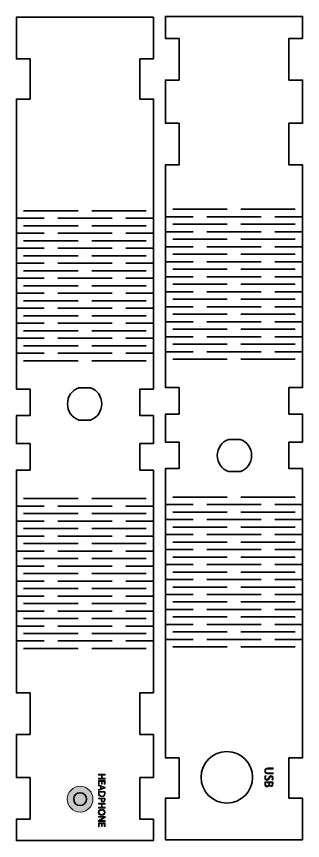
# Model space of a CAD drawing. Header units: inches. Extents: x 7.2 to 23.7, y -15.5 to -0.4.
# Drawn here: x 18.47 to 23.72, y -15.46 to -0.36 of the extents above; entities that cross this region are included whole.
import ezdxf

# ---------------------------------------------------------------- set-up
doc = ezdxf.new("R2010")
doc.units = ezdxf.units.IN
doc.header["$MEASUREMENT"] = 0
doc.layers.add('LEFT', color=7, linetype='Continuous')
doc.layers.add('RIGHT', color=7, linetype='Continuous')

# ---------------------------------------------------------------- blocks, each defined once
blk = doc.blocks.new('block 31')
at = {"layer": 'RIGHT', "color": 1, "lineweight": 35, "true_color": 0xff0000}
for points in [[(21.338, -3.891), (22.338, -3.891)], [(22.588, -3.891), (23.588, -3.891)], [(21.713, -4.028), (21.213, -4.028)], [(22.963, -4.028), (21.963, -4.028)], [(23.713, -4.028), (23.213, -4.028)], [(21.338, -4.165), (22.338, -4.165)], [(22.588, -4.165), (23.588, -4.165)], [(21.713, -4.303), (21.213, -4.303)], [(22.963, -4.303), (21.963, -4.303)], [(23.713, -4.303), (23.213, -4.303)], [(21.338, -4.44), (22.338, -4.44)], [(22.588, -4.44), (23.588, -4.44)], [(21.713, -4.578), (21.213, -4.578)], [(22.963, -4.578), (21.963, -4.578)], [(23.713, -4.578), (23.213, -4.578)], [(21.338, -4.715), (22.338, -4.715)], [(22.588, -4.715), (23.588, -4.715)], [(21.713, -4.853), (21.213, -4.853)], [(22.963, -4.853), (21.963, -4.853)], [(23.713, -4.853), (23.213, -4.853)], [(21.713, -5.128), (21.213, -5.128)], [(21.338, -4.99), (22.338, -4.99)], [(22.963, -5.128), (21.963, -5.128)], [(22.588, -4.99), (23.588, -4.99)], [(23.713, -5.128), (23.213, -5.128)], [(21.338, -5.265), (22.338, -5.265)], [(22.588, -5.265), (23.588, -5.265)], [(21.713, -5.402), (21.213, -5.402)], [(22.963, -5.402), (21.963, -5.402)], [(23.713, -5.402), (23.213, -5.402)], [(21.338, -5.54), (22.338, -5.54)], [(22.588, -5.54), (23.588, -5.54)], [(21.713, -5.677), (21.213, -5.677)], [(22.963, -5.677), (21.963, -5.677)], [(23.713, -5.677), (23.213, -5.677)], [(21.338, -5.815), (22.338, -5.815)], [(22.588, -5.815), (23.588, -5.815)], [(21.713, -5.952), (21.213, -5.952)], [(22.963, -5.952), (21.963, -5.952)], [(23.713, -5.952), (23.213, -5.952)], [(21.338, -6.09), (22.338, -6.09)], [(22.588, -6.09), (23.588, -6.09)], [(21.713, -6.227), (21.213, -6.227)], [(22.963, -6.227), (21.963, -6.227)], [(23.713, -6.227), (23.213, -6.227)], [(21.338, -6.365), (22.338, -6.365)], [(22.588, -6.365), (23.588, -6.365)], [(21.713, -6.502), (21.213, -6.502)], [(21.338, -6.639), (22.338, -6.639)], [(22.963, -6.502), (21.963, -6.502)], [(22.588, -6.639), (23.588, -6.639)], [(23.713, -6.502), (23.213, -6.502)], [(21.338, -9.167), (22.338, -9.167)], [(22.588, -9.167), (23.588, -9.167)], [(21.713, -9.305), (21.213, -9.305)], [(22.963, -9.305), (21.963, -9.305)], [(23.713, -9.305), (23.213, -9.305)], [(21.338, -9.442), (22.338, -9.442)], [(22.588, -9.442), (23.588, -9.442)], [(21.713, -9.58), (21.213, -9.58)], [(22.963, -9.58), (21.963, -9.58)], [(23.713, -9.58), (23.213, -9.58)], [(21.338, -9.717), (22.338, -9.717)], [(22.588, -9.717), (23.588, -9.717)], [(21.713, -9.854), (21.213, -9.854)], [(22.963, -9.854), (21.963, -9.854)], [(23.713, -9.854), (23.213, -9.854)], [(21.338, -9.992), (22.338, -9.992)], [(22.588, -9.992), (23.588, -9.992)], [(21.713, -10.129), (21.213, -10.129)], [(21.338, -10.267), (22.338, -10.267)], [(22.963, -10.129), (21.963, -10.129)], [(22.588, -10.267), (23.588, -10.267)], [(23.713, -10.129), (23.213, -10.129)], [(21.713, -10.404), (21.213, -10.404)], [(22.963, -10.404), (21.963, -10.404)], [(23.713, -10.404), (23.213, -10.404)], [(21.338, -10.542), (22.338, -10.542)], [(22.588, -10.542), (23.588, -10.542)], [(21.713, -10.679), (21.213, -10.679)], [(22.963, -10.679), (21.963, -10.679)], [(23.713, -10.679), (23.213, -10.679)], [(21.338, -10.817), (22.338, -10.817)], [(22.588, -10.817), (23.588, -10.817)], [(21.713, -10.954), (21.213, -10.954)], [(22.963, -10.954), (21.963, -10.954)], [(23.713, -10.954), (23.213, -10.954)], [(21.338, -11.091), (22.338, -11.091)], [(22.588, -11.091), (23.588, -11.091)], [(21.713, -11.229), (21.213, -11.229)], [(22.963, -11.229), (21.963, -11.229)], [(23.713, -11.229), (23.213, -11.229)], [(21.338, -11.366), (22.338, -11.366)], [(22.588, -11.366), (23.588, -11.366)], [(21.713, -11.504), (21.213, -11.504)], [(22.963, -11.504), (21.963, -11.504)], [(23.713, -11.504), (23.213, -11.504)], [(21.713, -11.779), (21.213, -11.779)], [(21.338, -11.641), (22.338, -11.641)], [(22.963, -11.779), (21.963, -11.779)], [(22.588, -11.641), (23.588, -11.641)], [(23.713, -11.779), (23.213, -11.779)], [(21.338, -11.916), (22.338, -11.916)], [(22.588, -11.916), (23.588, -11.916)]]:
    blk.add_lwpolyline(points, dxfattribs=at)
blk = doc.blocks.new('block 33')
at = {"layer": 'RIGHT', "true_color": 0xffffff}
h = blk.add_hatch(color=7, dxfattribs=at)
h.dxf.hatch_style = 2
edge = h.paths.add_edge_path()
edge.add_spline(control_points=[(23.179, -14.155), (23.179, -14.155), (23.09, -14.155), (23.09, -14.155), (23.057, -14.155), (23.043, -14.169), (23.043, -14.189), (23.043, -14.212), (23.057, -14.226), (23.09, -14.226), (23.09, -14.226), (23.179, -14.226), (23.179, -14.226), (23.179, -14.226), (23.179, -14.245), (23.179, -14.245), (23.179, -14.245), (23.092, -14.245), (23.092, -14.245), (23.046, -14.245), (23.027, -14.221), (23.027, -14.189), (23.027, -14.158), (23.044, -14.135), (23.091, -14.135), (23.091, -14.135), (23.179, -14.135), (23.179, -14.135), (23.179, -14.135), (23.179, -14.155), (23.179, -14.155)], knot_values=[0, 0, 0, 0, 1, 1, 1, 2, 2, 2, 3, 3, 3, 4, 4, 4, 5, 5, 5, 6, 6, 6, 7, 7, 7, 8, 8, 8, 9, 9, 9, 10, 10, 10, 10], degree=3, periodic=1)
h = blk.add_hatch(color=7, dxfattribs=at)
h.dxf.hatch_style = 2
edge = h.paths.add_edge_path()
edge.add_spline(control_points=[(23.053, -14.276), (23.047, -14.285), (23.043, -14.298), (23.043, -14.311), (23.043, -14.331), (23.053, -14.342), (23.069, -14.342), (23.083, -14.342), (23.091, -14.334), (23.098, -14.314), (23.107, -14.29), (23.12, -14.275), (23.141, -14.275), (23.164, -14.275), (23.182, -14.294), (23.182, -14.323), (23.182, -14.338), (23.178, -14.349), (23.174, -14.356), (23.174, -14.356), (23.158, -14.351), (23.158, -14.351), (23.161, -14.346), (23.166, -14.336), (23.166, -14.322), (23.166, -14.302), (23.153, -14.294), (23.143, -14.294), (23.129, -14.294), (23.122, -14.303), (23.114, -14.324), (23.104, -14.349), (23.092, -14.362), (23.07, -14.362), (23.047, -14.362), (23.027, -14.345), (23.027, -14.31), (23.027, -14.295), (23.031, -14.279), (23.037, -14.271), (23.037, -14.271), (23.053, -14.276), (23.053, -14.276)], knot_values=[0, 0, 0, 0, 1, 1, 1, 2, 2, 2, 3, 3, 3, 4, 4, 4, 5, 5, 5, 6, 6, 6, 7, 7, 7, 8, 8, 8, 9, 9, 9, 10, 10, 10, 11, 11, 11, 12, 12, 12, 13, 13, 13, 14, 14, 14, 14], degree=3, periodic=1)
h = blk.add_hatch(color=7, dxfattribs=at)
h.dxf.hatch_style = 2
edge = h.paths.add_edge_path()
edge.add_spline(control_points=[(23.177, -14.389), (23.179, -14.397), (23.18, -14.41), (23.18, -14.424), (23.18, -14.443), (23.177, -14.456), (23.169, -14.465), (23.164, -14.473), (23.155, -14.477), (23.143, -14.477), (23.128, -14.477), (23.116, -14.468), (23.11, -14.452), (23.11, -14.452), (23.109, -14.452), (23.109, -14.452), (23.106, -14.466), (23.094, -14.483), (23.072, -14.483), (23.059, -14.483), (23.049, -14.478), (23.042, -14.47), (23.032, -14.46), (23.028, -14.443), (23.028, -14.419), (23.028, -14.405), (23.029, -14.395), (23.03, -14.389), (23.03, -14.389), (23.177, -14.389), (23.177, -14.389)], knot_values=[0, 0, 0, 0, 1, 1, 1, 2, 2, 2, 3, 3, 3, 4, 4, 4, 5, 5, 5, 6, 6, 6, 7, 7, 7, 8, 8, 8, 9, 9, 9, 10, 10, 10, 10], degree=3, periodic=1)
edge = h.paths.add_edge_path()
edge.add_spline(control_points=[(23.116, -14.408), (23.116, -14.408), (23.116, -14.425), (23.116, -14.425), (23.116, -14.446), (23.126, -14.458), (23.141, -14.458), (23.158, -14.458), (23.165, -14.445), (23.165, -14.425), (23.165, -14.416), (23.165, -14.411), (23.164, -14.408), (23.164, -14.408), (23.116, -14.408), (23.116, -14.408)], knot_values=[0, 0, 0, 0, 1, 1, 1, 2, 2, 2, 3, 3, 3, 4, 4, 4, 5, 5, 5, 5], degree=3, periodic=1)
edge = h.paths.add_edge_path()
edge.add_spline(control_points=[(23.044, -14.408), (23.043, -14.412), (23.043, -14.417), (23.043, -14.424), (23.043, -14.444), (23.05, -14.463), (23.072, -14.463), (23.093, -14.463), (23.101, -14.445), (23.101, -14.424), (23.101, -14.424), (23.101, -14.408), (23.101, -14.408), (23.101, -14.408), (23.044, -14.408), (23.044, -14.408)], knot_values=[0, 0, 0, 0, 1, 1, 1, 2, 2, 2, 3, 3, 3, 4, 4, 4, 5, 5, 5, 5], degree=3, periodic=1)
at = {"layer": 'RIGHT', "lineweight": 0}
for points, knots in [([(23.179, -14.155), (23.179, -14.155), (23.09, -14.155), (23.09, -14.155), (23.057, -14.155), (23.043, -14.169), (23.043, -14.189), (23.043, -14.212), (23.057, -14.226), (23.09, -14.226), (23.09, -14.226), (23.179, -14.226), (23.179, -14.226), (23.179, -14.226), (23.179, -14.245), (23.179, -14.245), (23.179, -14.245), (23.092, -14.245), (23.092, -14.245), (23.046, -14.245), (23.027, -14.221), (23.027, -14.189), (23.027, -14.158), (23.044, -14.135), (23.091, -14.135), (23.091, -14.135), (23.179, -14.135), (23.179, -14.135), (23.179, -14.135), (23.179, -14.155), (23.179, -14.155)], [0, 0, 0, 0, 1, 1, 1, 2, 2, 2, 3, 3, 3, 4, 4, 4, 5, 5, 5, 6, 6, 6, 7, 7, 7, 8, 8, 8, 9, 9, 9, 10, 10, 10, 10]), ([(23.053, -14.276), (23.047, -14.285), (23.043, -14.298), (23.043, -14.311), (23.043, -14.331), (23.053, -14.342), (23.069, -14.342), (23.083, -14.342), (23.091, -14.334), (23.098, -14.314), (23.107, -14.29), (23.12, -14.275), (23.141, -14.275), (23.164, -14.275), (23.182, -14.294), (23.182, -14.323), (23.182, -14.338), (23.178, -14.349), (23.174, -14.356), (23.174, -14.356), (23.158, -14.351), (23.158, -14.351), (23.161, -14.346), (23.166, -14.336), (23.166, -14.322), (23.166, -14.302), (23.153, -14.294), (23.143, -14.294), (23.129, -14.294), (23.122, -14.303), (23.114, -14.324), (23.104, -14.349), (23.092, -14.362), (23.07, -14.362), (23.047, -14.362), (23.027, -14.345), (23.027, -14.31), (23.027, -14.295), (23.031, -14.279), (23.037, -14.271), (23.037, -14.271), (23.053, -14.276), (23.053, -14.276)], [0, 0, 0, 0, 1, 1, 1, 2, 2, 2, 3, 3, 3, 4, 4, 4, 5, 5, 5, 6, 6, 6, 7, 7, 7, 8, 8, 8, 9, 9, 9, 10, 10, 10, 11, 11, 11, 12, 12, 12, 13, 13, 13, 14, 14, 14, 14]), ([(23.177, -14.389), (23.179, -14.397), (23.18, -14.41), (23.18, -14.424), (23.18, -14.443), (23.177, -14.456), (23.169, -14.465), (23.164, -14.473), (23.155, -14.477), (23.143, -14.477), (23.128, -14.477), (23.116, -14.468), (23.11, -14.452), (23.11, -14.452), (23.109, -14.452), (23.109, -14.452), (23.106, -14.466), (23.094, -14.483), (23.072, -14.483), (23.059, -14.483), (23.049, -14.478), (23.042, -14.47), (23.032, -14.46), (23.028, -14.443), (23.028, -14.419), (23.028, -14.405), (23.029, -14.395), (23.03, -14.389), (23.03, -14.389), (23.177, -14.389), (23.177, -14.389)], [0, 0, 0, 0, 1, 1, 1, 2, 2, 2, 3, 3, 3, 4, 4, 4, 5, 5, 5, 6, 6, 6, 7, 7, 7, 8, 8, 8, 9, 9, 9, 10, 10, 10, 10]), ([(23.044, -14.408), (23.043, -14.412), (23.043, -14.417), (23.043, -14.424), (23.043, -14.444), (23.05, -14.463), (23.072, -14.463), (23.093, -14.463), (23.101, -14.445), (23.101, -14.424), (23.101, -14.424), (23.101, -14.408), (23.101, -14.408), (23.101, -14.408), (23.044, -14.408), (23.044, -14.408)], [0, 0, 0, 0, 1, 1, 1, 2, 2, 2, 3, 3, 3, 4, 4, 4, 5, 5, 5, 5]), ([(23.116, -14.408), (23.116, -14.408), (23.116, -14.425), (23.116, -14.425), (23.116, -14.446), (23.126, -14.458), (23.141, -14.458), (23.158, -14.458), (23.165, -14.445), (23.165, -14.425), (23.165, -14.416), (23.165, -14.411), (23.164, -14.408), (23.164, -14.408), (23.116, -14.408), (23.116, -14.408)], [0, 0, 0, 0, 1, 1, 1, 2, 2, 2, 3, 3, 3, 4, 4, 4, 5, 5, 5, 5])]:
    blk.add_open_spline(points, degree=3, knots=knots, dxfattribs=at)
blk = doc.blocks.new('block 32')
at = {"layer": 'RIGHT'}
blk.add_blockref('block 33', (0, 0), dxfattribs=at)
blk = doc.blocks.new('block 34')
at = {"layer": 'LEFT', "color": 1, "lineweight": 35, "true_color": 0xff0000}
for points in [[(18.604, -3.918), (19.604, -3.918)], [(19.854, -3.918), (20.854, -3.918)], [(18.979, -4.056), (18.479, -4.056)], [(20.229, -4.056), (19.229, -4.056)], [(20.979, -4.056), (20.479, -4.056)], [(18.604, -4.193), (19.604, -4.193)], [(19.854, -4.193), (20.854, -4.193)], [(18.979, -4.331), (18.479, -4.331)], [(20.229, -4.331), (19.229, -4.331)], [(20.979, -4.331), (20.479, -4.331)], [(18.604, -4.468), (19.604, -4.468)], [(19.854, -4.468), (20.854, -4.468)], [(18.979, -4.606), (18.479, -4.606)], [(20.229, -4.606), (19.229, -4.606)], [(20.979, -4.606), (20.479, -4.606)], [(18.604, -4.743), (19.604, -4.743)], [(19.854, -4.743), (20.854, -4.743)], [(18.979, -4.88), (18.479, -4.88)], [(20.229, -4.88), (19.229, -4.88)], [(20.979, -4.88), (20.479, -4.88)], [(18.604, -5.018), (19.604, -5.018)], [(19.854, -5.018), (20.854, -5.018)], [(18.979, -5.155), (18.479, -5.155)], [(20.229, -5.155), (19.229, -5.155)], [(20.979, -5.155), (20.479, -5.155)], [(18.979, -5.43), (18.479, -5.43)], [(18.604, -5.293), (19.604, -5.293)], [(20.229, -5.43), (19.229, -5.43)], [(19.854, -5.293), (20.854, -5.293)], [(20.979, -5.43), (20.479, -5.43)], [(18.604, -5.568), (19.604, -5.568)], [(19.854, -5.568), (20.854, -5.568)], [(18.979, -5.705), (18.479, -5.705)], [(20.229, -5.705), (19.229, -5.705)], [(20.979, -5.705), (20.479, -5.705)], [(18.604, -5.843), (19.604, -5.843)], [(19.854, -5.843), (20.854, -5.843)], [(18.979, -5.98), (18.479, -5.98)], [(20.229, -5.98), (19.229, -5.98)], [(20.979, -5.98), (20.479, -5.98)], [(18.604, -6.117), (19.604, -6.117)], [(19.854, -6.117), (20.854, -6.117)], [(18.979, -6.255), (18.479, -6.255)], [(20.229, -6.255), (19.229, -6.255)], [(20.979, -6.255), (20.479, -6.255)], [(18.604, -6.392), (19.604, -6.392)], [(19.854, -6.392), (20.854, -6.392)], [(18.979, -6.53), (18.479, -6.53)], [(20.229, -6.53), (19.229, -6.53)], [(20.979, -6.53), (20.479, -6.53)], [(18.604, -6.667), (19.604, -6.667)], [(19.854, -6.667), (20.854, -6.667)], [(18.604, -9.195), (19.604, -9.195)], [(19.854, -9.195), (20.854, -9.195)], [(18.979, -9.332), (18.479, -9.332)], [(20.229, -9.332), (19.229, -9.332)], [(20.979, -9.332), (20.479, -9.332)], [(18.604, -9.47), (19.604, -9.47)], [(19.854, -9.47), (20.854, -9.47)], [(18.979, -9.607), (18.479, -9.607)], [(20.229, -9.607), (19.229, -9.607)], [(20.979, -9.607), (20.479, -9.607)], [(18.604, -9.745), (19.604, -9.745)], [(19.854, -9.745), (20.854, -9.745)], [(18.979, -9.882), (18.479, -9.882)], [(20.229, -9.882), (19.229, -9.882)], [(20.979, -9.882), (20.479, -9.882)], [(18.604, -10.02), (19.604, -10.02)], [(19.854, -10.02), (20.854, -10.02)], [(18.979, -10.157), (18.479, -10.157)], [(20.229, -10.157), (19.229, -10.157)], [(20.979, -10.157), (20.479, -10.157)], [(18.604, -10.295), (19.604, -10.295)], [(19.854, -10.295), (20.854, -10.295)], [(18.979, -10.432), (18.479, -10.432)], [(18.604, -10.569), (19.604, -10.569)], [(20.229, -10.432), (19.229, -10.432)], [(19.854, -10.569), (20.854, -10.569)], [(20.979, -10.432), (20.479, -10.432)], [(18.979, -10.707), (18.479, -10.707)], [(20.229, -10.707), (19.229, -10.707)], [(20.979, -10.707), (20.479, -10.707)], [(18.604, -10.844), (19.604, -10.844)], [(19.854, -10.844), (20.854, -10.844)], [(18.979, -10.982), (18.479, -10.982)], [(20.229, -10.982), (19.229, -10.982)], [(20.979, -10.982), (20.479, -10.982)], [(18.604, -11.119), (19.604, -11.119)], [(19.854, -11.119), (20.854, -11.119)], [(18.979, -11.257), (18.479, -11.257)], [(20.229, -11.257), (19.229, -11.257)], [(20.979, -11.257), (20.479, -11.257)], [(18.604, -11.394), (19.604, -11.394)], [(19.854, -11.394), (20.854, -11.394)], [(18.979, -11.532), (18.479, -11.532)], [(20.229, -11.532), (19.229, -11.532)], [(20.979, -11.532), (20.479, -11.532)], [(18.604, -11.669), (19.604, -11.669)], [(19.854, -11.669), (20.854, -11.669)], [(18.979, -11.806), (18.479, -11.806)], [(20.229, -11.806), (19.229, -11.806)], [(20.979, -11.806), (20.479, -11.806)], [(18.604, -11.944), (19.604, -11.944)], [(19.854, -11.944), (20.854, -11.944)]]:
    blk.add_lwpolyline(points, dxfattribs=at)
blk = doc.blocks.new('block 36')
at = {"layer": 'LEFT', "true_color": 0xffffff}
h = blk.add_hatch(color=7, dxfattribs=at)
h.dxf.hatch_style = 2
h.paths.add_polyline_path([(20.098, -14.264), (20.047, -14.264), (20.047, -14.323), (20.098, -14.323), (20.098, -14.339), (19.976, -14.339), (19.976, -14.323), (20.033, -14.323), (20.033, -14.264), (19.976, -14.264), (19.976, -14.248), (20.098, -14.248)])
h = blk.add_hatch(color=7, dxfattribs=at)
h.dxf.hatch_style = 2
h.paths.add_polyline_path([(20.033, -14.429), (20.033, -14.382), (19.989, -14.382), (19.989, -14.434), (19.976, -14.434), (19.976, -14.366), (20.098, -14.366), (20.098, -14.432), (20.084, -14.432), (20.084, -14.382), (20.046, -14.382), (20.046, -14.429)])
h = blk.add_hatch(color=7, dxfattribs=at)
h.dxf.hatch_style = 2
h.paths.add_polyline_path([(20.014, -14.475), (19.976, -14.462), (19.976, -14.446), (20.098, -14.487), (20.098, -14.506), (19.976, -14.547), (19.976, -14.531), (20.014, -14.518)])
edge = h.paths.add_edge_path()
edge.add_spline(control_points=[(20.026, -14.514), (20.026, -14.514), (20.061, -14.502), (20.061, -14.502), (20.069, -14.5), (20.077, -14.498), (20.084, -14.496), (20.084, -14.496), (20.084, -14.496), (20.084, -14.496), (20.076, -14.494), (20.069, -14.492), (20.062, -14.49), (20.062, -14.49), (20.026, -14.478), (20.026, -14.478), (20.026, -14.478), (20.026, -14.514), (20.026, -14.514)], knot_values=[0, 0, 0, 0, 1, 1, 1, 2, 2, 2, 3, 3, 3, 4, 4, 4, 5, 5, 5, 6, 6, 6, 6], degree=3, periodic=1)
h = blk.add_hatch(color=7, dxfattribs=at)
h.dxf.hatch_style = 2
edge = h.paths.add_edge_path()
edge.add_spline(control_points=[(20.096, -14.565), (20.097, -14.575), (20.098, -14.586), (20.098, -14.599), (20.098, -14.621), (20.093, -14.637), (20.083, -14.648), (20.073, -14.659), (20.059, -14.665), (20.04, -14.665), (20.02, -14.665), (20.004, -14.659), (19.992, -14.648), (19.981, -14.636), (19.975, -14.618), (19.975, -14.594), (19.975, -14.583), (19.975, -14.573), (19.976, -14.565), (19.976, -14.565), (20.096, -14.565), (20.096, -14.565)], knot_values=[0, 0, 0, 0, 1, 1, 1, 2, 2, 2, 3, 3, 3, 4, 4, 4, 5, 5, 5, 6, 6, 6, 7, 7, 7, 7], degree=3, periodic=1)
edge = h.paths.add_edge_path()
edge.add_spline(control_points=[(19.988, -14.581), (19.988, -14.585), (19.987, -14.591), (19.987, -14.597), (19.987, -14.631), (20.006, -14.649), (20.039, -14.649), (20.068, -14.649), (20.086, -14.633), (20.086, -14.599), (20.086, -14.591), (20.085, -14.585), (20.084, -14.581), (20.084, -14.581), (19.988, -14.581), (19.988, -14.581)], knot_values=[0, 0, 0, 0, 1, 1, 1, 2, 2, 2, 3, 3, 3, 4, 4, 4, 5, 5, 5, 5], degree=3, periodic=1)
h = blk.add_hatch(color=7, dxfattribs=at)
h.dxf.hatch_style = 2
edge = h.paths.add_edge_path()
edge.add_spline(control_points=[(20.096, -14.686), (20.097, -14.693), (20.098, -14.703), (20.098, -14.716), (20.098, -14.731), (20.095, -14.743), (20.088, -14.75), (20.083, -14.757), (20.074, -14.76), (20.063, -14.76), (20.052, -14.76), (20.043, -14.757), (20.037, -14.751), (20.028, -14.743), (20.024, -14.729), (20.024, -14.714), (20.024, -14.709), (20.024, -14.705), (20.025, -14.701), (20.025, -14.701), (19.976, -14.701), (19.976, -14.701), (19.976, -14.701), (19.976, -14.686), (19.976, -14.686), (19.976, -14.686), (20.096, -14.686), (20.096, -14.686)], knot_values=[0, 0, 0, 0, 1, 1, 1, 2, 2, 2, 3, 3, 3, 4, 4, 4, 5, 5, 5, 6, 6, 6, 7, 7, 7, 8, 8, 8, 9, 9, 9, 9], degree=3, periodic=1)
edge = h.paths.add_edge_path()
edge.add_spline(control_points=[(20.037, -14.701), (20.037, -14.705), (20.036, -14.709), (20.036, -14.714), (20.036, -14.733), (20.045, -14.745), (20.062, -14.745), (20.078, -14.745), (20.086, -14.733), (20.086, -14.716), (20.086, -14.709), (20.085, -14.704), (20.085, -14.701), (20.085, -14.701), (20.037, -14.701), (20.037, -14.701)], knot_values=[0, 0, 0, 0, 1, 1, 1, 2, 2, 2, 3, 3, 3, 4, 4, 4, 5, 5, 5, 5], degree=3, periodic=1)
h = blk.add_hatch(color=7, dxfattribs=at)
h.dxf.hatch_style = 2
h.paths.add_polyline_path([(20.098, -14.797), (20.047, -14.797), (20.047, -14.856), (20.098, -14.856), (20.098, -14.872), (19.976, -14.872), (19.976, -14.856), (20.033, -14.856), (20.033, -14.797), (19.976, -14.797), (19.976, -14.782), (20.098, -14.782)])
h = blk.add_hatch(color=7, dxfattribs=at)
h.dxf.hatch_style = 2
edge = h.paths.add_edge_path()
edge.add_spline(control_points=[(20.038, -15.003), (19.996, -15.003), (19.974, -14.978), (19.974, -14.947), (19.974, -14.915), (19.999, -14.892), (20.036, -14.892), (20.074, -14.892), (20.1, -14.916), (20.1, -14.949), (20.1, -14.982), (20.074, -15.003), (20.038, -15.003)], knot_values=[0, 0, 0, 0, 1, 1, 1, 2, 2, 2, 3, 3, 3, 4, 4, 4, 4], degree=3, periodic=1)
edge = h.paths.add_edge_path()
edge.add_spline(control_points=[(20.036, -14.909), (20.01, -14.909), (19.987, -14.923), (19.987, -14.948), (19.987, -14.973), (20.01, -14.987), (20.037, -14.987), (20.061, -14.987), (20.087, -14.974), (20.087, -14.948), (20.087, -14.922), (20.063, -14.909), (20.036, -14.909)], knot_values=[0, 0, 0, 0, 1, 1, 1, 2, 2, 2, 3, 3, 3, 4, 4, 4, 4], degree=3, periodic=1)
h = blk.add_hatch(color=7, dxfattribs=at)
h.dxf.hatch_style = 2
edge = h.paths.add_edge_path()
edge.add_spline(control_points=[(19.976, -15.024), (19.976, -15.024), (20.098, -15.024), (20.098, -15.024), (20.098, -15.024), (20.098, -15.041), (20.098, -15.041), (20.098, -15.041), (20.036, -15.08), (20.036, -15.08), (20.022, -15.089), (20.009, -15.096), (19.996, -15.102), (19.996, -15.102), (19.997, -15.102), (19.997, -15.102), (20.013, -15.101), (20.028, -15.1), (20.047, -15.1), (20.047, -15.1), (20.098, -15.1), (20.098, -15.1), (20.098, -15.1), (20.098, -15.115), (20.098, -15.115), (20.098, -15.115), (19.976, -15.115), (19.976, -15.115), (19.976, -15.115), (19.976, -15.099), (19.976, -15.099), (19.976, -15.099), (20.038, -15.061), (20.038, -15.061), (20.051, -15.052), (20.065, -15.044), (20.078, -15.038), (20.078, -15.038), (20.078, -15.037), (20.078, -15.037), (20.063, -15.038), (20.048, -15.039), (20.028, -15.039), (20.028, -15.039), (19.976, -15.039), (19.976, -15.039), (19.976, -15.039), (19.976, -15.024), (19.976, -15.024)], knot_values=[0, 0, 0, 0, 1, 1, 1, 2, 2, 2, 3, 3, 3, 4, 4, 4, 5, 5, 5, 6, 6, 6, 7, 7, 7, 8, 8, 8, 9, 9, 9, 10, 10, 10, 11, 11, 11, 12, 12, 12, 13, 13, 13, 14, 14, 14, 15, 15, 15, 16, 16, 16, 16], degree=3, periodic=1)
h = blk.add_hatch(color=7, dxfattribs=at)
h.dxf.hatch_style = 2
h.paths.add_polyline_path([(20.033, -15.206), (20.033, -15.158), (19.989, -15.158), (19.989, -15.211), (19.976, -15.211), (19.976, -15.143), (20.098, -15.143), (20.098, -15.208), (20.084, -15.208), (20.084, -15.158), (20.046, -15.158), (20.046, -15.206)])
at = {"layer": 'LEFT', "lineweight": 0}
for points in [[(20.098, -14.264), (20.047, -14.264), (20.047, -14.323), (20.098, -14.323), (20.098, -14.339), (19.976, -14.339), (19.976, -14.323), (20.033, -14.323), (20.033, -14.264), (19.976, -14.264), (19.976, -14.248), (20.098, -14.248), (20.098, -14.264)], [(20.033, -14.429), (20.033, -14.382), (19.989, -14.382), (19.989, -14.434), (19.976, -14.434), (19.976, -14.366), (20.098, -14.366), (20.098, -14.432), (20.084, -14.432), (20.084, -14.382), (20.046, -14.382), (20.046, -14.429), (20.033, -14.429)], [(20.014, -14.475), (19.976, -14.462), (19.976, -14.446), (20.098, -14.487), (20.098, -14.506), (19.976, -14.547), (19.976, -14.531), (20.014, -14.518), (20.014, -14.475)], [(20.098, -14.797), (20.047, -14.797), (20.047, -14.856), (20.098, -14.856), (20.098, -14.872), (19.976, -14.872), (19.976, -14.856), (20.033, -14.856), (20.033, -14.797), (19.976, -14.797), (19.976, -14.782), (20.098, -14.782), (20.098, -14.797)], [(20.033, -15.206), (20.033, -15.158), (19.989, -15.158), (19.989, -15.211), (19.976, -15.211), (19.976, -15.143), (20.098, -15.143), (20.098, -15.208), (20.084, -15.208), (20.084, -15.158), (20.046, -15.158), (20.046, -15.206), (20.033, -15.206)]]:
    blk.add_lwpolyline(points, dxfattribs=at)
for points, knots in [([(20.026, -14.514), (20.026, -14.514), (20.061, -14.502), (20.061, -14.502), (20.069, -14.5), (20.077, -14.498), (20.084, -14.496), (20.084, -14.496), (20.084, -14.496), (20.084, -14.496), (20.076, -14.494), (20.069, -14.492), (20.062, -14.49), (20.062, -14.49), (20.026, -14.478), (20.026, -14.478), (20.026, -14.478), (20.026, -14.514), (20.026, -14.514)], [0, 0, 0, 0, 1, 1, 1, 2, 2, 2, 3, 3, 3, 4, 4, 4, 5, 5, 5, 6, 6, 6, 6]), ([(20.096, -14.565), (20.097, -14.575), (20.098, -14.586), (20.098, -14.599), (20.098, -14.621), (20.093, -14.637), (20.083, -14.648), (20.073, -14.659), (20.059, -14.665), (20.04, -14.665), (20.02, -14.665), (20.004, -14.659), (19.992, -14.648), (19.981, -14.636), (19.975, -14.618), (19.975, -14.594), (19.975, -14.583), (19.975, -14.573), (19.976, -14.565), (19.976, -14.565), (20.096, -14.565), (20.096, -14.565)], [0, 0, 0, 0, 1, 1, 1, 2, 2, 2, 3, 3, 3, 4, 4, 4, 5, 5, 5, 6, 6, 6, 7, 7, 7, 7]), ([(19.988, -14.581), (19.988, -14.585), (19.987, -14.591), (19.987, -14.597), (19.987, -14.631), (20.006, -14.649), (20.039, -14.649), (20.068, -14.649), (20.086, -14.633), (20.086, -14.599), (20.086, -14.591), (20.085, -14.585), (20.084, -14.581), (20.084, -14.581), (19.988, -14.581), (19.988, -14.581)], [0, 0, 0, 0, 1, 1, 1, 2, 2, 2, 3, 3, 3, 4, 4, 4, 5, 5, 5, 5]), ([(20.096, -14.686), (20.097, -14.693), (20.098, -14.703), (20.098, -14.716), (20.098, -14.731), (20.095, -14.743), (20.088, -14.75), (20.083, -14.757), (20.074, -14.76), (20.063, -14.76), (20.052, -14.76), (20.043, -14.757), (20.037, -14.751), (20.028, -14.743), (20.024, -14.729), (20.024, -14.714), (20.024, -14.709), (20.024, -14.705), (20.025, -14.701), (20.025, -14.701), (19.976, -14.701), (19.976, -14.701), (19.976, -14.701), (19.976, -14.686), (19.976, -14.686), (19.976, -14.686), (20.096, -14.686), (20.096, -14.686)], [0, 0, 0, 0, 1, 1, 1, 2, 2, 2, 3, 3, 3, 4, 4, 4, 5, 5, 5, 6, 6, 6, 7, 7, 7, 8, 8, 8, 9, 9, 9, 9]), ([(20.037, -14.701), (20.037, -14.705), (20.036, -14.709), (20.036, -14.714), (20.036, -14.733), (20.045, -14.745), (20.062, -14.745), (20.078, -14.745), (20.086, -14.733), (20.086, -14.716), (20.086, -14.709), (20.085, -14.704), (20.085, -14.701), (20.085, -14.701), (20.037, -14.701), (20.037, -14.701)], [0, 0, 0, 0, 1, 1, 1, 2, 2, 2, 3, 3, 3, 4, 4, 4, 5, 5, 5, 5]), ([(20.038, -15.003), (19.996, -15.003), (19.974, -14.978), (19.974, -14.947), (19.974, -14.915), (19.999, -14.892), (20.036, -14.892), (20.074, -14.892), (20.1, -14.916), (20.1, -14.949), (20.1, -14.982), (20.074, -15.003), (20.038, -15.003)], [0, 0, 0, 0, 1, 1, 1, 2, 2, 2, 3, 3, 3, 4, 4, 4, 4]), ([(20.036, -14.909), (20.01, -14.909), (19.987, -14.923), (19.987, -14.948), (19.987, -14.973), (20.01, -14.987), (20.037, -14.987), (20.061, -14.987), (20.087, -14.974), (20.087, -14.948), (20.087, -14.922), (20.063, -14.909), (20.036, -14.909)], [0, 0, 0, 0, 1, 1, 1, 2, 2, 2, 3, 3, 3, 4, 4, 4, 4]), ([(19.976, -15.024), (19.976, -15.024), (20.098, -15.024), (20.098, -15.024), (20.098, -15.024), (20.098, -15.041), (20.098, -15.041), (20.098, -15.041), (20.036, -15.08), (20.036, -15.08), (20.022, -15.089), (20.009, -15.096), (19.996, -15.102), (19.996, -15.102), (19.997, -15.102), (19.997, -15.102), (20.013, -15.101), (20.028, -15.1), (20.047, -15.1), (20.047, -15.1), (20.098, -15.1), (20.098, -15.1), (20.098, -15.1), (20.098, -15.115), (20.098, -15.115), (20.098, -15.115), (19.976, -15.115), (19.976, -15.115), (19.976, -15.115), (19.976, -15.099), (19.976, -15.099), (19.976, -15.099), (20.038, -15.061), (20.038, -15.061), (20.051, -15.052), (20.065, -15.044), (20.078, -15.038), (20.078, -15.038), (20.078, -15.037), (20.078, -15.037), (20.063, -15.038), (20.048, -15.039), (20.028, -15.039), (20.028, -15.039), (19.976, -15.039), (19.976, -15.039), (19.976, -15.039), (19.976, -15.024), (19.976, -15.024)], [0, 0, 0, 0, 1, 1, 1, 2, 2, 2, 3, 3, 3, 4, 4, 4, 5, 5, 5, 6, 6, 6, 7, 7, 7, 8, 8, 8, 9, 9, 9, 10, 10, 10, 11, 11, 11, 12, 12, 12, 13, 13, 13, 14, 14, 14, 15, 15, 15, 16, 16, 16, 16])]:
    blk.add_open_spline(points, degree=3, knots=knots, dxfattribs=at)
blk = doc.blocks.new('block 35')
at = {"layer": 'LEFT'}
blk.add_blockref('block 36', (0, 0), dxfattribs=at)

msp = doc.modelspace()

# ---------------------------------------------------------------- hatches: boundary and pattern name
at = {"layer": 'LEFT', "true_color": 0x662d91}
h = msp.add_hatch(color=197, dxfattribs=at)
h.dxf.hatch_style = 2
edge = h.paths.add_edge_path()
edge.add_spline(control_points=[(19.64, -14.942), (19.51, -14.942), (19.404, -14.837), (19.404, -14.706), (19.404, -14.576), (19.51, -14.47), (19.64, -14.47), (19.77, -14.47), (19.876, -14.576), (19.876, -14.706), (19.876, -14.837), (19.77, -14.942), (19.64, -14.942)], knot_values=[0, 0, 0, 0, 1, 1, 1, 2, 2, 2, 3, 3, 3, 4, 4, 4, 4], degree=3, periodic=1)

# ---------------------------------------------------------------- linework, layer by layer
at = {"layer": 'LEFT', "color": 1, "lineweight": 35, "true_color": 0xff0000}
msp.add_lwpolyline([(20.986, -15.076), (20.736, -15.076), (20.736, -14.312), (20.986, -14.312), (20.986, -13.52), (20.736, -13.52), (20.736, -12.756), (20.986, -12.756), (20.986, -8.674), (20.736, -8.674), (20.736, -8.188), (20.986, -8.188), (20.986, -7.674), (20.736, -7.674), (20.736, -7.188), (20.986, -7.188), (20.986, -1.87), (20.736, -1.87), (20.736, -1.134), (20.986, -1.134), (20.986, -0.37), (18.472, -0.37), (18.472, -1.134), (18.722, -1.134), (18.722, -1.87), (18.472, -1.87), (18.472, -7.188), (18.722, -7.188), (18.722, -7.674), (18.472, -7.674), (18.472, -8.188), (18.722, -8.188), (18.722, -8.674), (18.472, -8.674), (18.472, -12.756), (18.722, -12.756), (18.722, -13.52), (18.472, -13.52), (18.472, -14.312), (18.722, -14.312), (18.722, -15.076), (18.472, -15.076), (18.472, -15.465), (20.986, -15.465), (20.986, -15.076)], dxfattribs=at)
for points, knots in [([(19.833, -7.755), (19.953, -7.71), (20.038, -7.595), (20.038, -7.459), (20.038, -7.324), (19.953, -7.209), (19.833, -7.164), (19.833, -7.164), (19.614, -7.164), (19.614, -7.164), (19.494, -7.209), (19.408, -7.324), (19.408, -7.459), (19.408, -7.595), (19.494, -7.71), (19.614, -7.755), (19.614, -7.755), (19.833, -7.755), (19.833, -7.755)], [0, 0, 0, 0, 1, 1, 1, 2, 2, 2, 3, 3, 3, 4, 4, 4, 5, 5, 5, 6, 6, 6, 6]), ([(19.64, -14.824), (19.575, -14.824), (19.522, -14.771), (19.522, -14.706), (19.522, -14.641), (19.575, -14.588), (19.64, -14.588), (19.705, -14.588), (19.758, -14.641), (19.758, -14.706), (19.758, -14.771), (19.705, -14.824), (19.64, -14.824)], [0, 0, 0, 0, 1, 1, 1, 2, 2, 2, 3, 3, 3, 4, 4, 4, 4])]:
    msp.add_open_spline(points, degree=3, knots=knots, dxfattribs=at)
at = {"layer": 'LEFT', "lineweight": 0}
msp.add_open_spline([(19.64, -14.942), (19.51, -14.942), (19.404, -14.837), (19.404, -14.706), (19.404, -14.576), (19.51, -14.47), (19.64, -14.47), (19.77, -14.47), (19.876, -14.576), (19.876, -14.706), (19.876, -14.837), (19.77, -14.942), (19.64, -14.942)], degree=3, knots=[0, 0, 0, 0, 1, 1, 1, 2, 2, 2, 3, 3, 3, 4, 4, 4, 4], dxfattribs=at)
at = {"layer": 'RIGHT', "color": 1, "lineweight": 35, "true_color": 0xff0000}
msp.add_lwpolyline([(23.72, -14.687), (23.47, -14.687), (23.47, -13.951), (23.72, -13.951), (23.72, -8.646), (23.47, -8.646), (23.47, -8.16), (23.72, -8.16), (23.72, -7.646), (23.47, -7.646), (23.47, -7.16), (23.72, -7.16), (23.72, -3.078), (23.47, -3.078), (23.47, -2.314), (23.72, -2.314), (23.72, -1.523), (23.47, -1.523), (23.47, -0.759), (23.72, -0.759), (23.72, -0.356), (21.206, -0.356), (21.206, -0.759), (21.456, -0.759), (21.456, -1.523), (21.206, -1.523), (21.206, -2.314), (21.456, -2.314), (21.456, -3.078), (21.206, -3.078), (21.206, -7.16), (21.456, -7.16), (21.456, -7.646), (21.206, -7.646), (21.206, -8.16), (21.456, -8.16), (21.456, -8.646), (21.206, -8.646), (21.206, -13.951), (21.456, -13.951), (21.456, -14.687), (21.206, -14.687), (21.206, -15.451), (23.72, -15.451), (23.72, -14.687)], dxfattribs=at)
for points, knots in [([(22.581, -8.701), (22.701, -8.657), (22.786, -8.541), (22.786, -8.406), (22.786, -8.271), (22.701, -8.155), (22.581, -8.111), (22.581, -8.111), (22.361, -8.111), (22.361, -8.111), (22.242, -8.155), (22.156, -8.271), (22.156, -8.406), (22.156, -8.541), (22.242, -8.657), (22.361, -8.701), (22.361, -8.701), (22.581, -8.701), (22.581, -8.701)], [0, 0, 0, 0, 1, 1, 1, 2, 2, 2, 3, 3, 3, 4, 4, 4, 5, 5, 5, 6, 6, 6, 6]), ([(22.332, -14.778), (22.071, -14.778), (21.86, -14.566), (21.86, -14.305), (21.86, -14.044), (22.071, -13.833), (22.332, -13.833), (22.593, -13.833), (22.805, -14.044), (22.805, -14.305), (22.805, -14.566), (22.593, -14.778), (22.332, -14.778)], [0, 0, 0, 0, 1, 1, 1, 2, 2, 2, 3, 3, 3, 4, 4, 4, 4])]:
    msp.add_open_spline(points, degree=3, knots=knots, dxfattribs=at)

# ---------------------------------------------------------------- block references
at = {"layer": 'LEFT'}
for name in ['block 34', 'block 35']:
    msp.add_blockref(name, (0, 0), dxfattribs=at)
at = {"layer": 'RIGHT'}
for name in ['block 31', 'block 32']:
    msp.add_blockref(name, (0, 0), dxfattribs=at)

doc.saveas('drawing.dxf')
